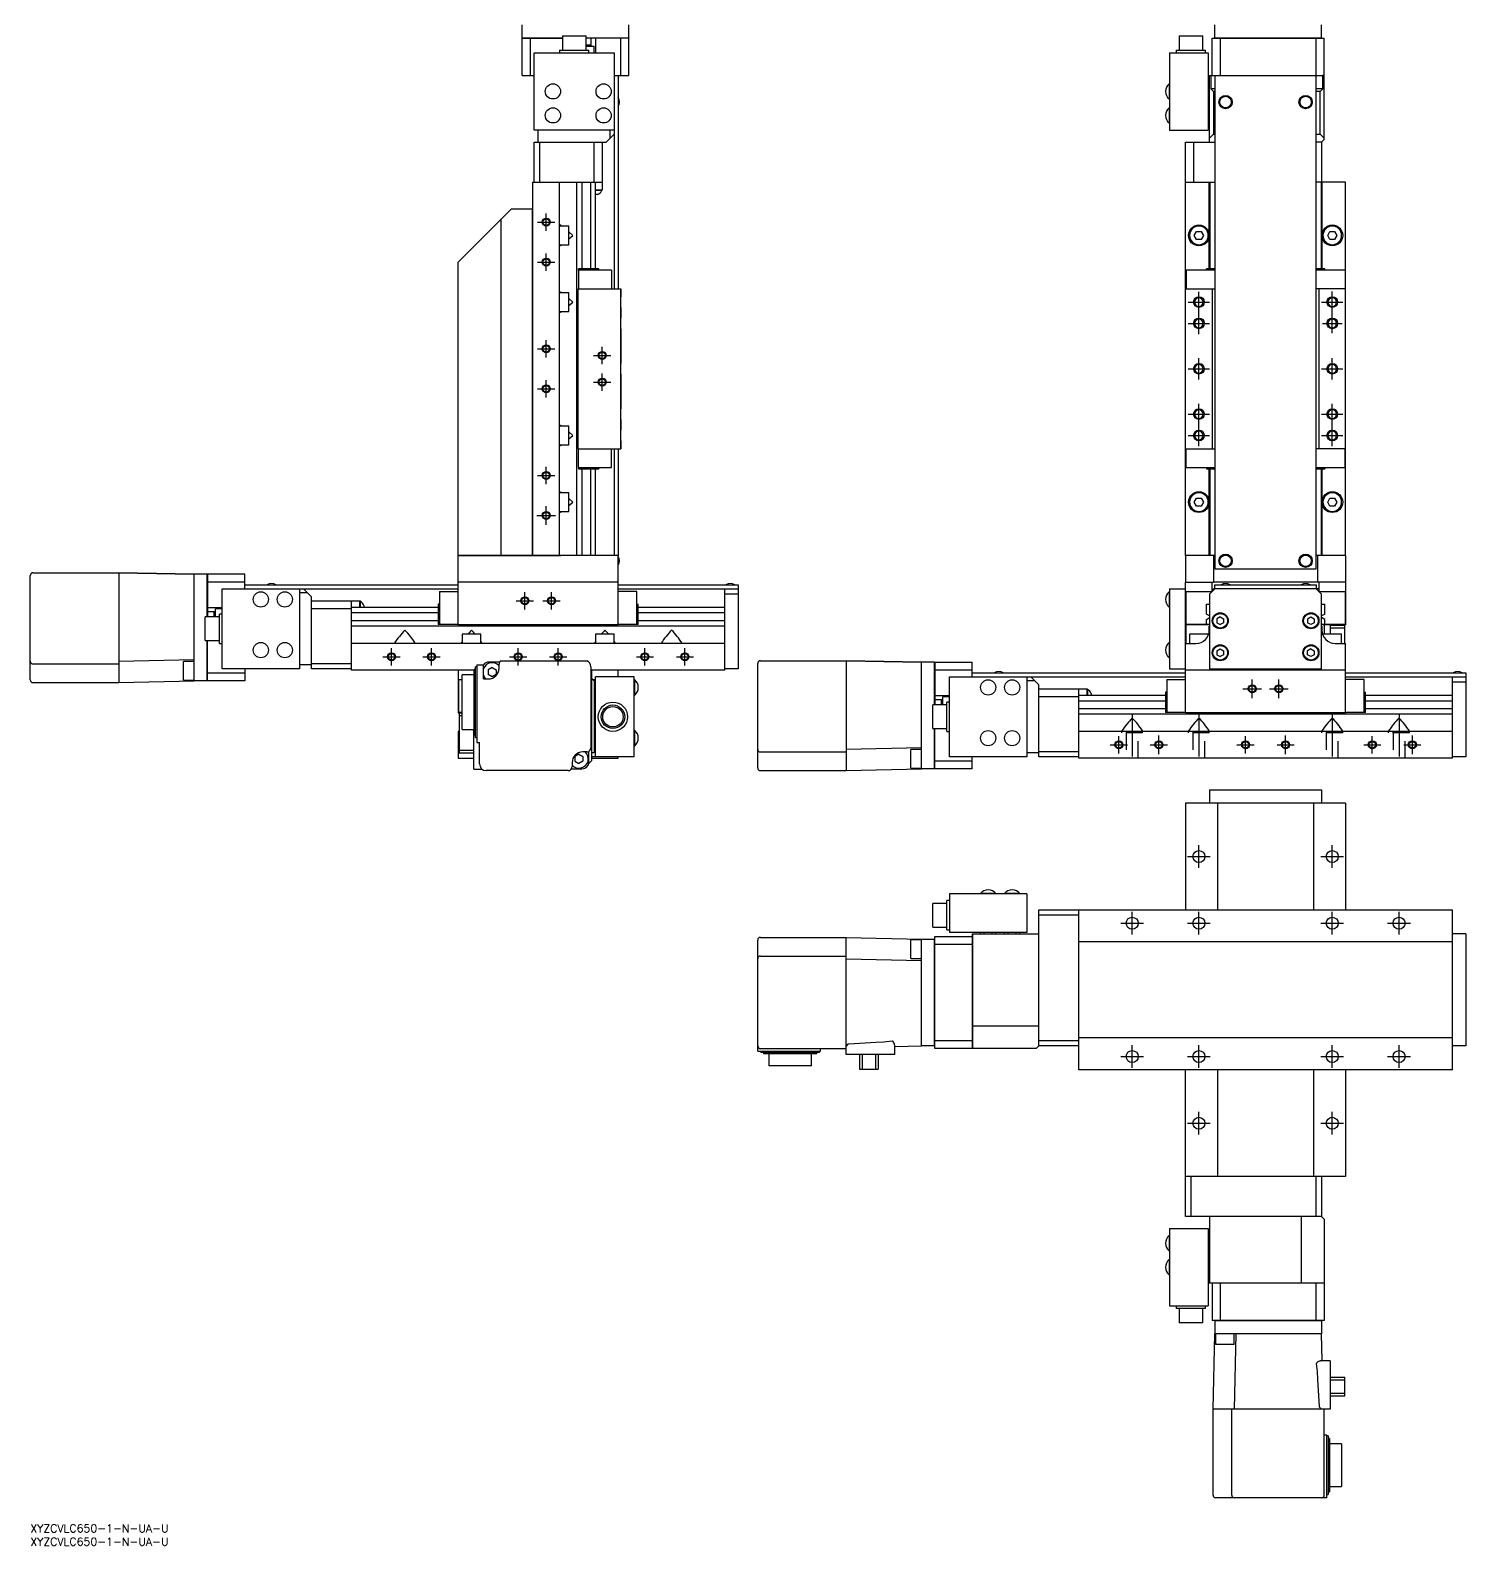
# Model space of a CAD drawing. Extents: x 0 to 1084, y -8 to 896.
# Drawn here: x 0 to 538, y -8 to 560 of the extents above; entities that cross this region are included whole.
import ezdxf

# ---------------------------------------------------------------- set-up
doc = ezdxf.new("R2010")
doc.units = 0
doc.header["$LTSCALE"] = 0.5
doc.linetypes.add('CENTER', pattern=[50.8, 31.75, -6.35, 6.35, -6.35])
doc.linetypes.add('DASHED', pattern=[19.05, 12.7, -6.35])
for name, color, linetype in [('MSM_CENTER', 1, 'CENTER'), ('MSM_CONTINUOUS', 7, 'CONTINUOUS'), ('MSM_DASHED', 4, 'DASHED'), ('MSM_NARROW', 5, 'CONTINUOUS'), ('MSM_PART_NUMBER', 7, 'CONTINUOUS')]:
    doc.layers.add(name, color=color, linetype=linetype)
doc.styles.get("Standard").update_dxf_attribs({"font": 'txt.shx', "height": 3, "bigfont": 'bigfont.shx'})

# ---------------------------------------------------------------- blocks, each defined once
blk = doc.blocks.new('*U2')
at = {"layer": 'MSM_PART_NUMBER'}
blk.add_text('XYZCVLC650-1-N-UA-U', height=3, dxfattribs=at).set_placement((0, -3))
blk = doc.blocks.new('*U3')
at = {"layer": 'MSM_PART_NUMBER'}
blk.add_text('XYZCVLC650-1-N-UA-U', height=3, dxfattribs=at).set_placement((0, -8))

msp = doc.modelspace()

# ---------------------------------------------------------------- linework, layer by layer
at = {"layer": 'MSM_CENTER'}
for p, q in [((193.4, 485.06), (193.4, 491.56)), ((190.15, 488.31), (196.65, 488.31)), ((190.15, 473.31), (196.65, 473.31)), ((193.4, 470.06), (193.4, 476.56)), ((438.06, 446.31), (438.06, 462.31)), ((488.06, 446.66), (488.06, 462.31)), ((434.06, 458.31), (442.06, 458.31)), ((484.06, 458.31), (492.06, 458.31)), ((434.06, 450.31), (442.06, 450.31)), ((484.41, 450.31), (491.71, 450.31)), ((193.4, 437.56), (193.4, 444.06)), ((190.15, 440.81), (196.65, 440.81)), ((211.15, 438.31), (217.65, 438.31)), ((214.4, 435.06), (214.4, 441.56)), ((434.06, 433.31), (442.06, 433.31)), ((438.06, 429.31), (438.06, 437.31)), ((484.06, 433.31), (492.06, 433.31)), ((488.06, 429.31), (488.06, 437.31)), ((193.4, 422.56), (193.4, 429.06)), ((211.15, 428.31), (217.65, 428.31)), ((214.4, 425.06), (214.4, 431.56)), ((190.15, 425.81), (196.65, 425.81)), ((434.06, 416.31), (442.06, 416.31)), ((438.06, 404.31), (438.06, 420.31)), ((484.06, 416.31), (492.06, 416.31)), ((488.06, 404.31), (488.06, 420.31)), ((434.06, 408.31), (442.06, 408.31)), ((484.06, 408.31), (492.06, 408.31)), ((190.15, 393.31), (196.65, 393.31)), ((193.4, 390.06), (193.4, 396.56)), ((193.4, 374.81), (193.4, 381.81)), ((189.9, 378.31), (196.9, 378.31)), ((185.4, 343.08), (185.4, 349.54)), ((195.4, 343.08), (195.4, 349.54)), ((182.17, 346.31), (188.63, 346.31)), ((192.17, 346.31), (198.63, 346.31)), ((132.17, 325.31), (138.63, 325.31)), ((135.4, 322.08), (135.4, 328.54)), ((147.17, 325.31), (153.63, 325.31)), ((150.4, 322.08), (150.4, 328.54)), ((179.67, 325.31), (186.13, 325.31)), ((182.9, 322.08), (182.9, 328.54)), ((194.67, 325.31), (201.13, 325.31)), ((197.9, 322.08), (197.9, 328.54)), ((227.17, 325.31), (233.63, 325.31)), ((230.4, 322.08), (230.4, 328.54)), ((242.17, 325.31), (248.63, 325.31)), ((245.4, 322.08), (245.4, 328.54)), ((454.56, 313.31), (461.56, 313.31)), ((458.06, 309.81), (458.06, 316.81)), ((464.56, 313.31), (471.56, 313.31)), ((468.06, 309.81), (468.06, 316.81)), ((413.06, 303.81), (413.06, 285.31)), ((438.06, 303.81), (438.06, 285.31)), ((488.06, 303.81), (488.06, 285.31)), ((513.06, 303.81), (513.06, 285.31)), ((408.06, 289.08), (408.06, 295.54)), ((423.06, 288.81), (423.06, 295.81)), ((455.56, 289.08), (455.56, 295.54)), ((470.56, 288.81), (470.56, 295.81)), ((503.06, 289.08), (503.06, 295.54)), ((518.06, 288.81), (518.06, 295.81)), ((404.83, 292.31), (411.28, 292.31)), ((419.83, 292.31), (426.28, 292.31)), ((452.33, 292.31), (458.78, 292.31)), ((467.33, 292.31), (473.78, 292.31)), ((499.83, 292.31), (506.28, 292.31)), ((514.83, 292.31), (521.28, 292.31)), ((433.81, 250.4), (442.31, 250.4)), ((438.06, 246.15), (438.06, 254.65)), ((483.81, 250.4), (492.31, 250.4)), ((488.06, 246.15), (488.06, 254.65)), ((413.06, 221.15), (413.06, 229.65)), ((438.06, 221.15), (438.06, 229.65)), ((488.06, 221.15), (488.06, 229.65)), ((513.06, 221.15), (513.06, 229.65)), ((408.81, 225.4), (417.31, 225.4)), ((433.81, 225.4), (442.31, 225.4)), ((483.81, 225.4), (492.31, 225.4)), ((508.81, 225.4), (517.31, 225.4)), ((413.06, 171.15), (413.06, 179.65)), ((438.06, 171.15), (438.06, 179.65)), ((488.06, 171.15), (488.06, 179.65)), ((513.06, 171.15), (513.06, 179.65)), ((408.81, 175.4), (417.31, 175.4)), ((433.81, 175.4), (442.31, 175.4)), ((483.81, 175.4), (492.31, 175.4)), ((508.81, 175.4), (517.31, 175.4)), ((438.06, 146.15), (438.06, 154.65)), ((488.06, 146.15), (488.06, 154.65)), ((433.81, 150.4), (442.31, 150.4)), ((483.81, 150.4), (492.31, 150.4))]:
    msp.add_line(p, q, dxfattribs=at)
at = {"layer": 'MSM_CONTINUOUS'}
for p, q in [((184.4, 557.41), (184.4, 562.31)), ((184.5, 557.31), (184.4, 557.41)), ((184.4, 557.41), (199.48, 557.41)), ((184.4, 543.31), (184.4, 557.31)), ((184.4, 557.31), (199.48, 557.31)), ((187.4, 557.31), (187.4, 543.31)), ((199.48, 558.11), (208.32, 558.11)), ((199.48, 558.11), (199.48, 552.81)), ((208.32, 552.81), (208.32, 558.11)), ((208.32, 557.41), (224.4, 557.41)), ((224.4, 557.31), (208.32, 557.31)), ((210.29, 554.31), (210.29, 557.31)), ((211.9, 557.31), (211.9, 551.81)), ((221.4, 543.31), (221.4, 557.31)), ((224.4, 557.41), (224.3, 557.31)), ((224.4, 557.41), (224.4, 562.31)), ((224.4, 543.31), (224.4, 557.31)), ((430.63, 558.11), (439.48, 558.11)), ((430.63, 558.11), (430.63, 552.81)), ((439.48, 552.81), (439.48, 558.11)), ((443.06, 557.31), (485.06, 557.31)), ((443.06, 543.31), (443.06, 557.31)), ((444.06, 557.41), (444.06, 562.31)), ((444.06, 557.41), (484.06, 557.41)), ((444.06, 557.41), (444.16, 557.31)), ((446.06, 557.31), (446.06, 543.31)), ((482.06, 358.31), (482.06, 557.31)), ((483.96, 557.31), (484.06, 557.41)), ((484.06, 557.41), (484.06, 562.31)), ((485.06, 543.31), (485.06, 557.31)), ((188.9, 522.81), (188.9, 551.81)), ((188.9, 551.81), (218.9, 551.81)), ((198.4, 552.81), (209.4, 552.81)), ((198.4, 552.81), (198.4, 551.81)), ((208.32, 554.81), (210.29, 554.81)), ((208.32, 554.31), (211.4, 554.31)), ((209.4, 554.31), (209.4, 554.81)), ((209.4, 551.81), (209.4, 552.81)), ((211.4, 551.81), (211.4, 554.31)), ((218.9, 551.81), (218.9, 463.31)), ((427.06, 551.81), (441.56, 551.81)), ((427.06, 551.81), (427.06, 522.81)), ((429.56, 552.81), (440.56, 552.81)), ((429.56, 552.81), (429.56, 551.81)), ((440.56, 551.81), (440.56, 552.81)), ((441.56, 551.81), (441.56, 522.81)), ((184.4, 543.31), (188.9, 543.31)), ((219, 543.31), (218.9, 543.21)), ((218.9, 543.31), (224.4, 543.31)), ((220.4, 543.31), (220.4, 463.31)), ((427.06, 540.16), (426.9, 540.16)), ((426.9, 540.16), (426.9, 534.46)), ((442.06, 540.2), (441.56, 540.2)), ((442.06, 543.31), (485.06, 543.31)), ((442.06, 518.31), (442.06, 543.31)), ((442.56, 543.31), (442.56, 538.31)), ((444.06, 543.31), (444.06, 358.31)), ((484.56, 543.21), (484.41, 543.31)), ((484.56, 538.31), (484.56, 543.21)), ((485.06, 543.21), (484.56, 543.21)), ((485.06, 543.21), (484.96, 543.31)), ((485.06, 519.31), (485.06, 543.21)), ((426.9, 534.46), (427.06, 534.46)), ((442.06, 538.75), (441.56, 538.75)), ((442.06, 535.87), (441.56, 535.87)), ((442.06, 534.42), (441.56, 534.42)), ((442.56, 538.31), (443.56, 537.31)), ((444.06, 538.31), (442.56, 538.31)), ((443.56, 537.31), (443.56, 521.31)), ((444.06, 537.31), (443.56, 537.31)), ((484.56, 538.31), (482.06, 538.31)), ((483.56, 537.31), (482.06, 537.31)), ((483.56, 537.31), (484.56, 538.31)), ((483.56, 521.31), (483.56, 537.31)), ((427.06, 531.16), (426.9, 531.16)), ((426.9, 531.16), (426.9, 525.46)), ((442.06, 531.2), (441.56, 531.2)), ((442.06, 529.75), (441.56, 529.75)), ((218.9, 522.81), (188.9, 522.81)), ((190.4, 518.31), (190.4, 522.81)), ((217.4, 519.81), (217.4, 522.81)), ((426.9, 525.46), (427.06, 525.46)), ((427.06, 522.81), (441.56, 522.81)), ((442.06, 526.87), (441.56, 526.87)), ((442.06, 525.42), (441.56, 525.42)), ((188.9, 518.31), (215.9, 518.31)), ((188.9, 503.31), (188.9, 518.31)), ((190.9, 518.31), (190.9, 503.31)), ((211.4, 503.31), (211.4, 518.31)), ((214.4, 518.31), (214.4, 500.31)), ((215.9, 518.31), (218.9, 521.31)), ((433.06, 503.31), (433.06, 518.31)), ((433.06, 518.31), (444.06, 518.31)), ((436.06, 518.31), (436.06, 503.31)), ((442.06, 519.81), (443.56, 521.31)), ((443.56, 521.31), (444.06, 521.31)), ((482.06, 521.31), (483.56, 521.31)), ((484.06, 518.31), (482.06, 518.31)), ((483.56, 521.31), (485.06, 519.81)), ((484.06, 518.31), (485.06, 519.31)), ((484.06, 518.31), (484.06, 503.31)), ((188.4, 363.31), (188.4, 503.31)), ((188.4, 503.31), (214.4, 503.31)), ((198.4, 363.31), (198.4, 503.31)), ((204.9, 363.31), (204.9, 503.31)), ((206.86, 470.81), (206.86, 503.31)), ((209.94, 503.31), (209.94, 470.81)), ((211.9, 470.81), (211.9, 503.31)), ((214.4, 500.31), (211.9, 500.31)), ((214.25, 500.11), (211.9, 500.11)), ((214.25, 500.11), (214.25, 500.31)), ((433.06, 463.31), (433.06, 503.31)), ((433.06, 503.31), (444.06, 503.31)), ((441.96, 470.81), (441.96, 503.31)), ((442.26, 470.81), (442.26, 503.31)), ((493.06, 503.31), (482.06, 503.31)), ((483.86, 503.31), (483.86, 470.81)), ((484.16, 503.31), (484.16, 470.81)), ((493.06, 439.81), (493.06, 503.31)), ((212.62, 498.66), (211.9, 498.66)), ((160.4, 473.31), (180.4, 493.31)), ((180.4, 493.31), (160.4, 473.31)), ((176.4, 489.31), (176.4, 363.31)), ((180.4, 493.31), (188.4, 493.31)), ((180.4, 493.31), (188.4, 493.31)), ((188.3, 363.31), (188.3, 493.31)), ((198.52, 487.21), (198.4, 487.05)), ((201.9, 486.81), (198.4, 486.81)), ((199.27, 486.81), (198.52, 487.21)), ((201.9, 479.81), (201.9, 486.81)), ((203.4, 483.31), (201.9, 484.63)), ((201.9, 481.99), (203.4, 483.31)), ((436.32, 483.31), (437.19, 484.81)), ((437.19, 481.81), (436.32, 483.31)), ((437.19, 484.81), (438.92, 484.81)), ((438.92, 484.81), (439.79, 483.31)), ((439.79, 483.31), (438.92, 481.81)), ((486.32, 483.31), (487.19, 484.81)), ((487.19, 481.81), (486.32, 483.31)), ((487.19, 484.81), (488.92, 484.81)), ((488.92, 484.81), (489.79, 483.31)), ((489.79, 483.31), (488.92, 481.81)), ((198.4, 479.81), (201.9, 479.81)), ((198.4, 479.57), (198.52, 479.41)), ((198.52, 479.41), (199.27, 479.81)), ((438.92, 481.81), (437.19, 481.81)), ((488.92, 481.81), (487.19, 481.81)), ((160.4, 363.41), (160.4, 473.31)), ((213.1, 470.81), (205.5, 470.81)), ((205.5, 470.31), (205.5, 470.81)), ((205.5, 470.31), (205.5, 463.31)), ((217.9, 470.31), (205.5, 470.31)), ((207.38, 470.31), (207.38, 470.81)), ((209.42, 470.31), (209.42, 470.81)), ((213.1, 470.31), (213.1, 470.81)), ((217.9, 470.31), (217.9, 463.31)), ((217.9, 470.31), (217.9, 463.31)), ((433.26, 470.31), (433.26, 463.31)), ((444.06, 470.31), (433.26, 470.31)), ((440.86, 470.31), (440.86, 470.81)), ((444.06, 470.81), (440.86, 470.81)), ((485.26, 470.81), (482.06, 470.81)), ((492.86, 470.31), (482.06, 470.31)), ((485.26, 470.31), (485.26, 470.81)), ((492.86, 470.31), (492.86, 463.31)), ((492.86, 470.31), (492.86, 463.31)), ((198.52, 462.21), (198.4, 462.05)), ((201.9, 461.81), (198.4, 461.81)), ((199.27, 461.81), (198.52, 462.21)), ((201.9, 454.81), (201.9, 461.81)), ((205.4, 403.31), (205.4, 463.31)), ((205.4, 463.31), (221.4, 463.31)), ((221.4, 403.31), (221.4, 463.31)), ((221.4, 463.31), (221.4, 460.31)), ((433.06, 463.31), (444.06, 463.31)), ((433.06, 403.31), (433.06, 463.31)), ((443.06, 463.31), (443.06, 403.31)), ((493.06, 463.31), (482.06, 463.31)), ((483.06, 463.31), (483.06, 403.31)), ((493.06, 403.31), (493.06, 463.31)), ((198.4, 454.81), (201.9, 454.81)), ((198.4, 454.57), (198.52, 454.41)), ((198.52, 454.41), (199.27, 454.81)), ((203.4, 458.31), (201.9, 459.63)), ((201.9, 456.99), (203.4, 458.31)), ((221.4, 456.31), (221.4, 452.31)), ((221.4, 448.31), (221.4, 435.31)), ((493.06, 429.81), (493.06, 436.81)), ((221.4, 431.31), (221.4, 418.31)), ((493.06, 363.31), (493.06, 426.81)), ((198.52, 412.21), (198.4, 412.05)), ((201.9, 411.81), (198.4, 411.81)), ((199.27, 411.81), (198.52, 412.21)), ((201.9, 404.81), (201.9, 411.81)), ((203.4, 408.31), (201.9, 409.63)), ((221.4, 414.31), (221.4, 410.31)), ((198.4, 404.81), (201.9, 404.81)), ((198.4, 404.57), (198.52, 404.41)), ((198.52, 404.41), (199.27, 404.81)), ((201.9, 406.99), (203.4, 408.31)), ((221.4, 406.31), (221.4, 403.31)), ((205.4, 403.31), (221.4, 403.31)), ((205.5, 396.31), (205.5, 403.31)), ((217.9, 396.31), (217.9, 403.31)), ((217.9, 396.31), (217.9, 403.31)), ((218.9, 403.31), (218.9, 363.31)), ((220.4, 403.31), (220.4, 363.31)), ((433.06, 403.31), (444.06, 403.31)), ((433.06, 363.31), (433.06, 403.31)), ((433.26, 396.31), (433.26, 403.31)), ((493.06, 403.31), (482.06, 403.31)), ((492.86, 396.31), (492.86, 403.31)), ((492.86, 396.31), (492.86, 403.31)), ((205.5, 396.31), (217.9, 396.31)), ((205.5, 396.31), (205.5, 395.81)), ((205.5, 395.81), (213.1, 395.81)), ((206.86, 363.31), (206.86, 395.81)), ((207.38, 396.31), (207.38, 395.81)), ((209.42, 396.31), (209.42, 395.81)), ((209.94, 395.81), (209.94, 363.31)), ((211.9, 363.31), (211.9, 395.81)), ((213.1, 396.31), (213.1, 395.81)), ((433.26, 396.31), (444.06, 396.31)), ((440.86, 396.31), (440.86, 395.81)), ((440.86, 395.81), (444.06, 395.81)), ((441.96, 363.31), (441.96, 395.81)), ((442.26, 363.31), (442.26, 395.81)), ((482.06, 396.31), (492.86, 396.31)), ((482.06, 395.81), (485.26, 395.81)), ((483.86, 395.81), (483.86, 363.31)), ((484.16, 395.81), (484.16, 363.31)), ((485.26, 396.31), (485.26, 395.81)), ((485.26, 396.31), (485.26, 395.81)), ((198.52, 387.21), (198.4, 387.05)), ((201.9, 386.81), (198.4, 386.81)), ((199.27, 386.81), (198.52, 387.21)), ((201.9, 379.81), (201.9, 386.81)), ((203.4, 383.31), (201.9, 384.63)), ((201.9, 381.99), (203.4, 383.31)), ((436.32, 383.31), (437.19, 384.81)), ((437.19, 381.81), (436.32, 383.31)), ((437.19, 384.81), (438.92, 384.81)), ((438.92, 381.81), (437.19, 381.81)), ((438.92, 384.81), (439.79, 383.31)), ((439.79, 383.31), (438.92, 381.81)), ((486.32, 383.31), (487.19, 384.81)), ((487.19, 381.81), (486.32, 383.31)), ((487.19, 384.81), (488.92, 384.81)), ((488.92, 381.81), (487.19, 381.81)), ((488.92, 384.81), (489.79, 383.31)), ((489.79, 383.31), (488.92, 381.81)), ((198.4, 379.81), (201.9, 379.81)), ((198.4, 379.57), (198.52, 379.41)), ((198.52, 379.41), (199.27, 379.81)), ((160.4, 363.41), (160.5, 363.31)), ((220.4, 363.31), (160.4, 363.31)), ((160.4, 363.31), (176.3, 363.31)), ((160.4, 337.31), (160.4, 363.31)), ((176.2, 363.31), (176.2, 363.21)), ((198.9, 363.21), (176.2, 363.21)), ((188.4, 363.31), (198.4, 363.31)), ((198.9, 363.21), (198.9, 363.31)), ((220.4, 337.31), (220.4, 363.31)), ((433.06, 363.31), (433.06, 353.31)), ((444.06, 363.31), (433.06, 363.31)), ((443.56, 363.31), (443.56, 353.31)), ((444.06, 358.31), (482.06, 358.31)), ((493.06, 363.31), (482.06, 363.31)), ((482.56, 363.31), (482.56, 353.31)), ((493.06, 363.31), (493.06, 347.81)), ((0.01, 355.94), (0, 355.91)), ((0, 355.91), (0, 355.88)), ((0, 355.88), (0, 355.85)), ((0, 355.85), (0, 355.82)), ((0, 355.82), (0, 355.81)), ((0, 316.61), (0, 355.81)), ((0.02, 356), (0.01, 355.97)), ((0.01, 355.97), (0.01, 355.94)), ((0.03, 356.05), (0.02, 356.03)), ((0.02, 356.03), (0.02, 356)), ((0.04, 356.09), (0.03, 356.05)), ((0.05, 356.13), (0.04, 356.09)), ((0.07, 356.17), (0.05, 356.13)), ((0.08, 356.21), (0.07, 356.17)), ((0.1, 356.25), (0.08, 356.21)), ((0.12, 356.29), (0.1, 356.25)), ((0.14, 356.32), (0.12, 356.29)), ((0.16, 356.36), (0.14, 356.32)), ((0.18, 356.39), (0.16, 356.36)), ((0.2, 356.41), (0.18, 356.39)), ((0.22, 356.44), (0.2, 356.41)), ((0.24, 356.46), (0.22, 356.44)), ((0.26, 356.49), (0.24, 356.46)), ((0.29, 356.51), (0.26, 356.49)), ((0.31, 356.54), (0.29, 356.51)), ((0.33, 356.56), (0.31, 356.54)), ((0.36, 356.58), (0.33, 356.56)), ((0.39, 356.6), (0.36, 356.58)), ((0.41, 356.62), (0.39, 356.6)), ((0.44, 356.64), (0.41, 356.62)), ((0.47, 356.66), (0.44, 356.64)), ((0.49, 356.67), (0.47, 356.66)), ((0.52, 356.69), (0.49, 356.67)), ((0.55, 356.71), (0.52, 356.69)), ((0.58, 356.72), (0.55, 356.71)), ((0.61, 356.73), (0.58, 356.72)), ((0.64, 356.75), (0.61, 356.73)), ((0.67, 356.76), (0.64, 356.75)), ((0.72, 356.77), (0.67, 356.76)), ((0.76, 356.78), (0.72, 356.77)), ((0.81, 356.79), (0.76, 356.78)), ((0.86, 356.8), (0.81, 356.79)), ((0.9, 356.81), (0.86, 356.8)), ((0.95, 356.81), (0.9, 356.81)), ((1, 356.81), (0.95, 356.81)), ((1, 356.81), (33.2, 356.81)), ((61.4, 356.31), (33.2, 356.81)), ((33.2, 356.81), (33.2, 315.61)), ((33.2, 356.81), (61.35, 356.31)), ((61.35, 356.31), (61.4, 356.31)), ((66.3, 356.31), (61.4, 356.31)), ((61.4, 316.31), (61.4, 356.31)), ((66.3, 356.31), (66.4, 356.21)), ((66.3, 340.24), (66.3, 356.31)), ((80.4, 356.31), (66.4, 356.31)), ((66.4, 356.31), (66.4, 340.24)), ((80.4, 353.31), (66.4, 353.31)), ((80.4, 350.81), (80.4, 356.31)), ((80.4, 352.31), (160.4, 352.31)), ((220.4, 353.31), (160.4, 353.31)), ((220.4, 352.31), (265.4, 352.31)), ((265.4, 352.31), (265.4, 350.91)), ((433.06, 337.31), (433.06, 353.31)), ((433.06, 353.31), (443.56, 353.31)), ((443.06, 350.01), (443.06, 353.31)), ((482.56, 353.31), (443.56, 353.31)), ((444.06, 352.31), (482.06, 352.31)), ((444.06, 350.81), (444.06, 352.31)), ((482.06, 352.31), (482.06, 350.81)), ((493.06, 353.31), (482.56, 353.31)), ((483.06, 353.31), (483.06, 350.01)), ((493.06, 353.31), (493.06, 337.31)), ((71.9, 320.81), (71.9, 350.81)), ((71.9, 350.81), (160.4, 350.81)), ((80.4, 350.91), (80.5, 350.81)), ((100.9, 350.81), (100.9, 320.81)), ((103.9, 349.31), (100.9, 349.31)), ((105.4, 347.81), (102.4, 350.81)), ((105.4, 320.81), (105.4, 347.81)), ((153.4, 349.81), (160.4, 349.81)), ((153.4, 349.81), (153.4, 337.41)), ((153.4, 349.81), (160.4, 349.81)), ((220.4, 350.81), (265.4, 350.81)), ((227.4, 349.81), (220.4, 349.81)), ((227.4, 349.81), (220.4, 349.81)), ((227.4, 337.41), (227.4, 349.81)), ((260.4, 320.31), (260.4, 350.81)), ((265.4, 348.81), (260.4, 348.81)), ((265.3, 350.81), (265.4, 350.91)), ((265.4, 350.81), (265.4, 320.81)), ((427.06, 349.66), (426.9, 349.66)), ((426.9, 349.66), (426.9, 343.96)), ((427.06, 350.81), (427.06, 320.81)), ((427.06, 350.81), (433.06, 350.81)), ((433.26, 349.81), (443.06, 349.81)), ((433.26, 337.41), (433.26, 349.81)), ((444.06, 350.81), (442.06, 348.81)), ((442.06, 348.81), (442.06, 320.81)), ((443.06, 350.31), (443.56, 350.81)), ((443.26, 350.01), (443.06, 350.01)), ((443.56, 350.81), (444.06, 350.81)), ((444.06, 350.91), (482.06, 350.91)), ((483.06, 350.81), (444.06, 350.81)), ((484.06, 348.81), (482.06, 350.81)), ((483.06, 350.01), (482.86, 350.01)), ((483.06, 349.81), (492.86, 349.81)), ((484.06, 320.81), (484.06, 348.81)), ((492.86, 349.81), (492.86, 337.41)), ((66.4, 343.81), (71.9, 343.81)), ((69.4, 342.2), (66.4, 342.2)), ((68.9, 340.24), (68.9, 342.2)), ((69.4, 341.31), (68.9, 341.31)), ((69.4, 340.24), (69.4, 343.31)), ((71.9, 343.31), (69.4, 343.31)), ((70.9, 330.31), (70.9, 341.31)), ((71.9, 341.31), (70.9, 341.31)), ((105.4, 346.31), (123.4, 346.31)), ((120.4, 343.31), (105.4, 343.31)), ((120.4, 320.31), (120.4, 346.31)), ((152.9, 343.81), (120.4, 343.81)), ((120.4, 341.85), (152.9, 341.85)), ((123.4, 346.31), (123.4, 343.81)), ((123.6, 346.16), (123.4, 346.16)), ((123.6, 346.16), (123.6, 343.81)), ((125.05, 344.53), (125.05, 343.81)), ((153.4, 345.01), (152.9, 345.01)), ((153.4, 345.01), (152.9, 345.01)), ((152.9, 345.01), (152.9, 337.41)), ((153.4, 341.34), (152.9, 341.34)), ((227.4, 345.01), (227.9, 345.01)), ((227.4, 345.01), (227.9, 345.01)), ((227.4, 341.34), (227.9, 341.34)), ((227.9, 337.41), (227.9, 345.01)), ((260.4, 343.81), (227.9, 343.81)), ((227.9, 341.85), (260.4, 341.85)), ((426.9, 343.96), (427.06, 343.96)), ((440.86, 345.01), (442.06, 345.01)), ((440.86, 341.34), (440.86, 345.01)), ((442.05, 340.65), (440.86, 341.34)), ((484.06, 345.01), (485.26, 345.01)), ((485.26, 341.34), (484.06, 340.65)), ((485.26, 341.34), (485.26, 345.01)), ((493.06, 344.81), (493.06, 337.31)), ((65.6, 331.39), (65.6, 340.24)), ((70.9, 340.24), (65.6, 340.24)), ((152.9, 338.78), (120.4, 338.78)), ((260.4, 336.81), (120.4, 336.81)), ((153.4, 339.29), (152.9, 339.29)), ((160.4, 337.41), (152.9, 337.41)), ((220.4, 337.31), (160.4, 337.31)), ((227.9, 337.41), (220.4, 337.41)), ((227.4, 339.29), (227.9, 339.29)), ((260.4, 338.78), (227.9, 338.78)), ((441.66, 337.31), (433.06, 337.31)), ((433.06, 320.31), (433.06, 337.31)), ((433.16, 337.31), (433.16, 330.31)), ((442.06, 337.41), (433.26, 337.41)), ((440.86, 339.29), (442.05, 339.98)), ((440.86, 337.41), (440.86, 339.29)), ((441.66, 337.41), (441.66, 337.31)), ((442.06, 336.81), (441.96, 336.81)), ((441.96, 335.31), (441.96, 336.81)), ((446.06, 340.25), (444.81, 339.53)), ((444.81, 339.53), (444.81, 338.09)), ((444.81, 338.09), (446.06, 337.37)), ((446.06, 340.25), (447.31, 339.53)), ((447.31, 338.09), (446.06, 337.37)), ((447.31, 339.53), (447.31, 338.09)), ((478.81, 339.53), (480.06, 340.25)), ((478.81, 339.53), (478.81, 338.09)), ((480.06, 337.37), (478.81, 338.09)), ((480.06, 340.25), (481.31, 339.53)), ((481.31, 338.09), (480.06, 337.37)), ((481.31, 339.53), (481.31, 338.09)), ((485.26, 339.29), (484.06, 339.98)), ((492.86, 337.41), (484.06, 337.41)), ((484.16, 336.81), (484.06, 336.81)), ((484.16, 336.81), (484.16, 335.31)), ((484.46, 337.31), (484.46, 337.41)), ((493.06, 337.31), (484.46, 337.31)), ((485.06, 337.31), (485.06, 333.81)), ((485.26, 337.41), (485.26, 339.29)), ((487.26, 337.31), (487.26, 333.81)), ((487.26, 337.11), (492.76, 337.11)), ((487.26, 336.11), (492.76, 336.11)), ((491.56, 337.11), (491.56, 337.31)), ((492.76, 330.31), (492.76, 337.11)), ((65.6, 331.39), (70.9, 331.39)), ((66.3, 316.31), (66.3, 331.39)), ((66.4, 316.31), (66.4, 331.39)), ((70.9, 330.31), (71.9, 330.31)), ((260.4, 330.31), (120.4, 330.31)), ((136.66, 330.31), (136.5, 330.44)), ((144.14, 330.31), (144.3, 330.44)), ((161.66, 330.31), (161.5, 330.44)), ((161.9, 333.81), (161.9, 330.31)), ((168.9, 333.81), (161.9, 333.81)), ((168.9, 330.31), (168.9, 333.81)), ((169.14, 330.31), (169.3, 330.44)), ((211.66, 330.31), (211.5, 330.44)), ((218.9, 333.81), (211.9, 333.81)), ((211.9, 333.81), (211.9, 330.31)), ((218.9, 330.31), (218.9, 333.81)), ((219.14, 330.31), (219.3, 330.44)), ((236.66, 330.31), (236.5, 330.44)), ((244.14, 330.31), (244.3, 330.44)), ((427.06, 330.66), (426.9, 330.66)), ((426.9, 330.66), (426.9, 324.96)), ((433.06, 330.31), (436.96, 330.31)), ((441.56, 333.81), (434.56, 333.81)), ((434.56, 333.81), (434.56, 330.31)), ((441.56, 333.36), (441.56, 333.81)), ((491.56, 333.81), (484.56, 333.81)), ((484.56, 333.81), (484.56, 333.35)), ((489.16, 330.31), (493.06, 330.31)), ((491.56, 330.31), (491.56, 333.81)), ((493.06, 304.31), (493.06, 330.31)), ((33.2, 323.61), (61.4, 324.31)), ((426.9, 324.96), (427.06, 324.96)), ((444.81, 327.53), (446.06, 328.25)), ((444.81, 327.53), (444.81, 326.09)), ((444.81, 326.09), (446.06, 325.37)), ((446.06, 328.25), (447.31, 327.53)), ((447.31, 326.09), (446.06, 325.37)), ((447.31, 327.53), (447.31, 326.09)), ((480.06, 328.25), (478.81, 327.53)), ((478.81, 326.09), (478.81, 327.53)), ((480.06, 325.37), (478.81, 326.09)), ((480.06, 328.25), (481.31, 327.53)), ((481.31, 326.09), (480.06, 325.37)), ((481.31, 327.53), (481.31, 326.09)), ((1, 322.61), (33.2, 322.61)), ((61.4, 323.55), (57.4, 323.55)), ((57.4, 316.55), (57.4, 323.55)), ((66.4, 319.31), (80.4, 319.31)), ((100.9, 320.81), (71.9, 320.81)), ((80.4, 320.81), (80.4, 316.31)), ((105.4, 322.31), (100.9, 322.31)), ((105.4, 322.81), (120.4, 322.81)), ((120.4, 320.81), (105.4, 320.81)), ((166.4, 320.31), (120.4, 320.31)), ((160.4, 320.31), (160.4, 304.31)), ((166.4, 318.48), (161.9, 318.48)), ((161.9, 298.05), (161.9, 318.48)), ((166.9, 320.48), (166.4, 320.48)), ((166.4, 296.05), (166.4, 320.48)), ((167.4, 321.48), (166.9, 321.48)), ((166.9, 295.05), (166.9, 321.48)), ((167.4, 322.31), (167.4, 293.21)), ((167.4, 322.31), (169.9, 322.31)), ((169.9, 317.01), (169.9, 322.31)), ((173.14, 321.31), (171.64, 320.44)), ((171.64, 320.44), (171.64, 318.71)), ((173.14, 317.84), (171.64, 318.71)), ((175.93, 323.31), (171.9, 323.31)), ((173.14, 321.31), (174.64, 320.44)), ((174.64, 318.71), (173.14, 317.84)), ((174.64, 320.44), (174.64, 318.71)), ((175.7, 321.01), (175.7, 322.51)), ((176.45, 323.81), (208.58, 323.81)), ((210.1, 321.51), (210.1, 291.11)), ((210.4, 320.31), (210.1, 320.61)), ((260.4, 320.31), (210.4, 320.31)), ((210.4, 320.31), (210.4, 286.31)), ((220.4, 320.31), (210.4, 320.31)), ((220.4, 317.81), (220.4, 320.31)), ((265.4, 320.81), (260.4, 320.81)), ((272.67, 322.97), (272.66, 322.94)), ((272.66, 322.94), (272.66, 322.91)), ((272.66, 322.91), (272.66, 322.88)), ((272.66, 322.88), (272.66, 322.85)), ((272.66, 322.85), (272.66, 322.82)), ((272.66, 322.82), (272.66, 322.81)), ((272.66, 283.61), (272.66, 322.81)), ((272.68, 323.03), (272.67, 323)), ((272.67, 323), (272.67, 322.97)), ((272.69, 323.05), (272.68, 323.03)), ((272.7, 323.09), (272.69, 323.05)), ((272.71, 323.13), (272.7, 323.09)), ((272.72, 323.17), (272.71, 323.13)), ((272.74, 323.21), (272.72, 323.17)), ((272.76, 323.25), (272.74, 323.21)), ((272.78, 323.29), (272.76, 323.25)), ((272.8, 323.32), (272.78, 323.29)), ((272.82, 323.36), (272.8, 323.32)), ((272.84, 323.39), (272.82, 323.36)), ((272.86, 323.41), (272.84, 323.39)), ((272.88, 323.44), (272.86, 323.41)), ((272.9, 323.46), (272.88, 323.44)), ((272.92, 323.49), (272.9, 323.46)), ((272.94, 323.51), (272.92, 323.49)), ((272.97, 323.54), (272.94, 323.51)), ((272.99, 323.56), (272.97, 323.54)), ((273.02, 323.58), (272.99, 323.56)), ((273.04, 323.6), (273.02, 323.58)), ((273.07, 323.62), (273.04, 323.6)), ((273.09, 323.64), (273.07, 323.62)), ((273.12, 323.66), (273.09, 323.64)), ((273.15, 323.67), (273.12, 323.66)), ((273.18, 323.69), (273.15, 323.67)), ((273.21, 323.71), (273.18, 323.69)), ((273.24, 323.72), (273.21, 323.71)), ((273.27, 323.73), (273.24, 323.72)), ((273.3, 323.75), (273.27, 323.73)), ((273.33, 323.76), (273.3, 323.75)), ((273.37, 323.77), (273.33, 323.76)), ((273.42, 323.78), (273.37, 323.77)), ((273.47, 323.79), (273.42, 323.78)), ((273.51, 323.8), (273.47, 323.79)), ((273.56, 323.81), (273.51, 323.8)), ((273.61, 323.81), (273.56, 323.81)), ((273.66, 323.81), (273.61, 323.81)), ((273.66, 323.81), (305.86, 323.81)), ((334.06, 323.31), (305.86, 323.81)), ((305.86, 323.81), (305.86, 282.61)), ((305.86, 323.81), (334.01, 323.31)), ((334.01, 323.31), (334.06, 323.31)), ((334.06, 283.31), (334.06, 323.31)), ((338.96, 323.31), (334.06, 323.31)), ((338.96, 323.31), (339.06, 323.21)), ((338.96, 307.24), (338.96, 323.31)), ((339.06, 323.31), (353.06, 323.31)), ((339.06, 323.31), (339.06, 307.24)), ((353.06, 320.31), (339.06, 320.31)), ((353.06, 317.81), (353.06, 323.31)), ((353.06, 319.31), (433.06, 319.31)), ((427.06, 320.81), (433.06, 320.81)), ((445.06, 320.31), (433.06, 320.31)), ((433.06, 304.31), (433.06, 320.31)), ((442.06, 320.81), (484.06, 320.81)), ((481.06, 320.61), (445.06, 320.61)), ((445.06, 320.61), (445.06, 320.31)), ((481.06, 320.31), (445.06, 320.31)), ((481.06, 320.31), (481.06, 320.61)), ((493.06, 320.31), (481.06, 320.31)), ((493.06, 319.31), (538.06, 319.31)), ((538.06, 319.31), (538.06, 317.91)), ((1, 315.61), (33.2, 315.61)), ((33.2, 315.61), (61.4, 316.31)), ((57.4, 316.55), (61.4, 316.55)), ((66.3, 316.31), (61.4, 316.31)), ((66.4, 316.41), (66.3, 316.31)), ((80.4, 316.31), (66.4, 316.31)), ((160.6, 304.41), (160.6, 316.81)), ((160.6, 316.81), (161.9, 316.81)), ((169.9, 317.01), (171.7, 317.01)), ((211.4, 316.31), (210.4, 317.31)), ((210.4, 316.81), (210.9, 316.81)), ((210.9, 316.81), (211.9, 316.81)), ((211.4, 316.31), (211.4, 289.31)), ((211.4, 316.31), (211.9, 316.31)), ((211.4, 313.81), (211.9, 313.81)), ((211.9, 287.81), (211.9, 317.81)), ((226.4, 317.81), (211.9, 317.81)), ((226.4, 287.81), (226.4, 317.81)), ((226.56, 316.66), (226.4, 316.66)), ((226.56, 310.96), (226.56, 316.66)), ((344.56, 317.81), (433.06, 317.81)), ((344.56, 287.81), (344.56, 317.81)), ((353.06, 317.91), (353.16, 317.81)), ((373.56, 317.81), (373.56, 287.81)), ((376.56, 316.31), (373.56, 316.31)), ((378.06, 314.81), (375.06, 317.81)), ((378.06, 287.81), (378.06, 314.81)), ((378.06, 313.31), (396.06, 313.31)), ((393.06, 287.31), (393.06, 313.31)), ((396.06, 313.31), (396.06, 310.81)), ((396.26, 313.16), (396.06, 313.16)), ((396.26, 313.16), (396.26, 310.81)), ((426.06, 316.81), (433.06, 316.81)), ((426.06, 316.81), (433.06, 316.81)), ((426.06, 316.81), (426.06, 304.41)), ((493.06, 317.81), (538.06, 317.81)), ((500.06, 316.81), (493.06, 316.81)), ((500.06, 316.81), (493.06, 316.81)), ((500.06, 304.41), (500.06, 316.81)), ((533.06, 287.31), (533.06, 317.81)), ((538.06, 315.81), (533.06, 315.81)), ((538.06, 317.91), (537.96, 317.81)), ((538.06, 317.81), (538.06, 287.81)), ((210.4, 310.81), (210.1, 310.81)), ((211.4, 311.31), (211.9, 311.31)), ((226.4, 310.96), (226.56, 310.96)), ((338.26, 298.39), (338.26, 307.24)), ((343.56, 307.24), (338.26, 307.24)), ((339.06, 310.81), (344.56, 310.81)), ((342.06, 309.2), (339.06, 309.2)), ((341.56, 307.24), (341.56, 309.2)), ((342.06, 308.31), (341.56, 308.31)), ((342.06, 307.24), (342.06, 310.31)), ((344.56, 310.31), (342.06, 310.31)), ((343.56, 297.31), (343.56, 308.31)), ((344.56, 308.31), (343.56, 308.31)), ((393.06, 310.31), (378.06, 310.31)), ((425.56, 310.81), (393.06, 310.81)), ((393.06, 308.85), (425.56, 308.85)), ((397.71, 311.53), (397.71, 310.81)), ((426.06, 312.01), (425.56, 312.01)), ((426.06, 312.01), (425.56, 312.01)), ((425.56, 312.01), (425.56, 304.41)), ((426.06, 308.34), (425.56, 308.34)), ((500.06, 312.01), (500.56, 312.01)), ((500.06, 312.01), (500.56, 312.01)), ((500.06, 308.34), (500.56, 308.34)), ((500.56, 304.41), (500.56, 312.01)), ((533.06, 310.81), (500.56, 310.81)), ((500.56, 308.85), (533.06, 308.85)), ((160.4, 304.31), (161.9, 304.31)), ((161.9, 304.41), (160.6, 304.41)), ((160.7, 304.11), (160.7, 289.11)), ((161.9, 304.11), (160.7, 304.11)), ((161.9, 303.11), (160.7, 303.11)), ((210.1, 302.81), (210.4, 302.81)), ((425.56, 305.78), (393.06, 305.78)), ((533.06, 303.81), (393.06, 303.81)), ((426.06, 306.29), (425.56, 306.29)), ((433.06, 304.41), (425.56, 304.41)), ((493.06, 304.31), (433.06, 304.31)), ((500.56, 304.41), (493.06, 304.41)), ((500.06, 306.29), (500.56, 306.29)), ((533.06, 305.78), (500.56, 305.78)), ((160.4, 297.31), (160.4, 287.31)), ((160.7, 297.31), (160.4, 297.31)), ((161.9, 298.05), (166.4, 298.05)), ((166.2, 283.11), (166.2, 298.05)), ((166.4, 296.05), (166.9, 296.05)), ((211.4, 297.31), (211.9, 297.31)), ((226.56, 297.66), (226.4, 297.66)), ((226.56, 291.96), (226.56, 297.66)), ((338.26, 298.39), (343.56, 298.39)), ((338.96, 283.31), (338.96, 298.39)), ((339.06, 283.31), (339.06, 298.39)), ((343.56, 297.31), (344.56, 297.31)), ((533.06, 297.31), (393.06, 297.31)), ((409.16, 297.44), (409.18, 297.55)), ((409.31, 297.31), (409.16, 297.44)), ((416.8, 297.31), (416.96, 297.44)), ((416.96, 297.44), (416.93, 297.55)), ((434.16, 297.44), (434.18, 297.55)), ((434.31, 297.31), (434.16, 297.44)), ((441.8, 297.31), (441.96, 297.44)), ((441.96, 297.44), (441.93, 297.55)), ((484.16, 297.44), (484.18, 297.55)), ((484.31, 297.31), (484.16, 297.44)), ((491.8, 297.31), (491.96, 297.44)), ((491.96, 297.44), (491.93, 297.55)), ((509.16, 297.44), (509.18, 297.55)), ((509.31, 297.31), (509.16, 297.44)), ((516.8, 297.31), (516.96, 297.44)), ((516.96, 297.44), (516.93, 297.55)), ((166.2, 290.11), (160.7, 290.11)), ((166.9, 295.05), (167.4, 295.05)), ((167.4, 293.21), (168.4, 293.21)), ((168.4, 285.11), (168.4, 293.21)), ((209.4, 285.81), (209.4, 289.84)), ((211.4, 294.81), (211.9, 294.81)), ((211.4, 292.31), (211.9, 292.31)), ((226.4, 291.96), (226.56, 291.96)), ((305.86, 290.61), (334.06, 291.31)), ((334.06, 290.55), (330.06, 290.55)), ((330.06, 283.55), (330.06, 290.55)), ((378.06, 289.81), (393.06, 289.81)), ((160.4, 287.31), (166.2, 287.31)), ((166.2, 289.11), (160.7, 289.11)), ((203.1, 285.61), (203.1, 284.11)), ((205.66, 288.78), (204.16, 287.91)), ((204.16, 287.91), (204.16, 286.18)), ((204.16, 286.18), (205.66, 285.32)), ((205.66, 288.78), (207.16, 287.91)), ((207.16, 286.18), (205.66, 285.32)), ((208.6, 289.61), (207.1, 289.61)), ((207.16, 287.91), (207.16, 286.18)), ((210.4, 286.31), (209.34, 285.25)), ((210.4, 289.41), (211.4, 289.41)), ((211.4, 289.31), (210.4, 289.31)), ((226.4, 287.81), (210.4, 287.81)), ((210.4, 287.31), (220.4, 287.31)), ((220.4, 287.31), (220.4, 287.81)), ((273.66, 289.61), (305.86, 289.61)), ((339.06, 286.31), (353.06, 286.31)), ((373.56, 287.81), (344.56, 287.81)), ((353.06, 283.31), (353.06, 287.81)), ((378.06, 289.31), (373.56, 289.31)), ((393.06, 287.81), (378.06, 287.81)), ((533.06, 287.31), (393.06, 287.31)), ((538.06, 287.81), (533.06, 287.81)), ((166.2, 283.11), (169.4, 283.11)), ((201.6, 282.61), (170.9, 282.61)), ((202.87, 283.31), (206.9, 283.31)), ((273.66, 282.61), (305.86, 282.61)), ((305.86, 282.61), (334.06, 283.31)), ((330.06, 283.55), (334.06, 283.55)), ((338.96, 283.31), (334.06, 283.31)), ((339.06, 283.41), (338.96, 283.31)), ((353.06, 283.31), (339.06, 283.31)), ((442.06, 275.4), (442.06, 270.4)), ((442.06, 275.4), (484.06, 275.4)), ((484.06, 275.4), (484.06, 270.4)), ((433.06, 270.4), (433.06, 230.4)), ((493.06, 270.4), (433.06, 270.4)), ((445.06, 270.4), (445.06, 230.4)), ((481.06, 270.4), (481.06, 230.4)), ((493.06, 270.4), (493.06, 230.4)), ((343.56, 222.9), (343.56, 233.9)), ((344.56, 233.9), (343.56, 233.9)), ((344.56, 236.4), (344.56, 221.9)), ((373.56, 236.4), (344.56, 236.4)), ((356.21, 236.56), (356.21, 236.4)), ((361.91, 236.56), (356.21, 236.56)), ((361.91, 236.4), (361.91, 236.56)), ((365.21, 236.56), (365.21, 236.4)), ((370.91, 236.56), (365.21, 236.56)), ((370.91, 236.4), (370.91, 236.56)), ((373.56, 236.4), (373.56, 221.9)), ((338.26, 223.97), (338.26, 232.82)), ((343.56, 232.82), (338.26, 232.82)), ((378.06, 179.4), (378.06, 230.4)), ((378.06, 230.4), (533.06, 230.4)), ((393.06, 228.4), (378.06, 228.4)), ((393.06, 170.4), (393.06, 230.4)), ((533.06, 170.4), (533.06, 230.4)), ((338.26, 223.97), (343.56, 223.97)), ((343.56, 222.9), (344.56, 222.9)), ((373.56, 221.9), (344.56, 221.9)), ((356.17, 221.4), (356.17, 221.9)), ((357.61, 221.4), (357.61, 221.9)), ((360.5, 221.4), (360.5, 221.9)), ((361.94, 221.4), (361.94, 221.9)), ((365.17, 221.4), (365.17, 221.9)), ((366.61, 221.4), (366.61, 221.9)), ((369.5, 221.4), (369.5, 221.9)), ((370.94, 221.4), (370.94, 221.9)), ((272.66, 177.4), (272.66, 219.1)), ((273.66, 220.1), (305.86, 220.1)), ((305.86, 176.2), (305.86, 220.1)), ((305.86, 220.1), (334.06, 219.4)), ((330.06, 212.16), (330.06, 219.16)), ((334.06, 219.16), (330.06, 219.16)), ((334.06, 179.4), (334.06, 219.4)), ((334.06, 219.4), (338.96, 219.4)), ((338.96, 179.4), (338.96, 219.4)), ((338.96, 219.4), (339.06, 219.3)), ((339.06, 178.4), (339.06, 220.4)), ((339.06, 220.4), (353.06, 220.4)), ((353.06, 217.4), (339.06, 217.4)), ((353.06, 221.4), (353.06, 178.4)), ((353.06, 221.4), (378.06, 221.4)), ((353.16, 221.4), (353.16, 178.4)), ((533.06, 218.4), (393.06, 218.4)), ((538.06, 221.4), (533.06, 221.4)), ((538.06, 221.4), (538.06, 179.4)), ((273.66, 213.1), (305.86, 213.1)), ((305.86, 212.1), (334.06, 211.4)), ((330.06, 212.16), (334.06, 212.16)), ((353.06, 186.94), (353.16, 186.9)), ((353.16, 186.9), (378.06, 186.9)), ((533.06, 182.4), (393.06, 182.4)), ((272.66, 177.4), (296.16, 177.4)), ((273.66, 178.4), (305.86, 178.4)), ((273.8, 177.4), (273.8, 176.9)), ((295.79, 176.9), (273.8, 176.9)), ((274.8, 176.9), (274.8, 176.4)), ((294.79, 176.4), (274.8, 176.4)), ((276.8, 176.4), (276.8, 171.9)), ((292.79, 171.9), (292.79, 176.4)), ((294.79, 176.4), (294.79, 176.9)), ((295.79, 176.9), (295.79, 177.4)), ((296.16, 177.4), (296.16, 178.4)), ((305.86, 179.19), (305.87, 179.29)), ((324.01, 176.2), (305.86, 176.2)), ((305.87, 179.29), (305.9, 179.41)), ((306.56, 180.14), (306.65, 180.19)), ((306.65, 180.19), (306.76, 180.22)), ((306.76, 180.22), (306.86, 180.23)), ((306.86, 180.23), (316.98, 180.78)), ((310.86, 176.2), (310.86, 170.7)), ((311.86, 176.2), (311.86, 170.7)), ((316.86, 176.2), (316.86, 170.7)), ((316.98, 180.78), (319.99, 180.99)), ((317.86, 176.2), (317.86, 170.7)), ((319.99, 180.99), (323.01, 181.26)), ((323.01, 181.26), (323.11, 181.25)), ((323.11, 181.25), (323.21, 181.2)), ((323.21, 181.2), (323.3, 181.12)), ((324, 179.83), (324.01, 179.74)), ((324.01, 176.2), (324.01, 179.74)), ((324.01, 179.15), (334.06, 179.4)), ((338.96, 179.4), (334.06, 179.4)), ((339.06, 179.5), (338.96, 179.4)), ((339.06, 181.4), (353.06, 181.4)), ((353.06, 178.4), (339.06, 178.4)), ((353.16, 178.4), (353.06, 178.5)), ((377.06, 178.4), (353.16, 178.4)), ((378.06, 179.4), (377.06, 178.4)), ((378.06, 181.4), (393.06, 181.4)), ((393.06, 179.4), (378.06, 179.4)), ((538.06, 179.4), (533.06, 179.4)), ((292.79, 171.9), (276.8, 171.9)), ((310.86, 170.7), (317.86, 170.7)), ((533.06, 170.4), (393.06, 170.4)), ((433.06, 115.4), (433.06, 170.4)), ((445.06, 170.4), (445.06, 130.4)), ((481.06, 170.4), (481.06, 130.4)), ((493.06, 170.4), (493.06, 130.4)), ((493.06, 130.4), (433.06, 130.4)), ((435.06, 130.4), (435.06, 115.4)), ((482.06, 115.4), (482.06, 130.4)), ((484.06, 130.4), (484.06, 115.4)), ((484.06, 115.4), (433.06, 115.4)), ((442.06, 115.4), (442.06, 90.4)), ((476.56, 90.5), (476.56, 115.4)), ((484.06, 115.4), (485.06, 114.4)), ((485.06, 114.4), (485.06, 90.5)), ((427.06, 108.25), (426.9, 108.25)), ((426.9, 108.25), (426.9, 102.55)), ((427.06, 110.9), (427.06, 81.9)), ((427.06, 110.9), (441.56, 110.9)), ((441.56, 110.9), (441.56, 81.9)), ((442.06, 108.29), (441.56, 108.29)), ((426.9, 102.55), (427.06, 102.55)), ((442.06, 106.84), (441.56, 106.84)), ((442.06, 103.96), (441.56, 103.96)), ((442.06, 102.51), (441.56, 102.51)), ((427.06, 99.25), (426.9, 99.25)), ((426.9, 99.25), (426.9, 93.55)), ((442.06, 99.29), (441.56, 99.29)), ((442.06, 97.84), (441.56, 97.84)), ((426.9, 93.55), (427.06, 93.55)), ((442.06, 94.96), (441.56, 94.96)), ((442.06, 93.51), (441.56, 93.51)), ((442.06, 90.5), (485.06, 90.5)), ((485.06, 90.4), (442.06, 90.4)), ((443.06, 90.4), (443.06, 76.4)), ((446.06, 90.4), (446.06, 76.4)), ((476.51, 90.4), (476.56, 90.5)), ((482.06, 76.4), (482.06, 90.4)), ((485.06, 90.5), (484.96, 90.4)), ((485.06, 90.4), (485.06, 76.4)), ((427.06, 81.9), (441.56, 81.9)), ((429.56, 81.9), (429.56, 80.9)), ((440.56, 80.9), (429.56, 80.9)), ((430.63, 80.9), (430.63, 75.6)), ((439.48, 75.6), (439.48, 80.9)), ((440.56, 80.9), (440.56, 81.9)), ((439.48, 75.6), (430.63, 75.6)), ((485.06, 76.4), (443.06, 76.4)), ((444.06, 76.3), (444.16, 76.4)), ((484.06, 76.3), (444.06, 76.3)), ((444.06, 76.3), (444.06, 71.4)), ((483.96, 76.4), (484.06, 76.3)), ((484.06, 76.3), (484.06, 71.4)), ((443.36, 43.2), (444.06, 71.4)), ((484.06, 71.4), (444.06, 71.4)), ((444.29, 71.4), (444.29, 67.4)), ((451.29, 67.4), (451.29, 71.4)), ((451.36, 43.2), (452.06, 71.4)), ((484.3, 61.35), (484.06, 71.4)), ((451.29, 67.4), (444.29, 67.4)), ((482.19, 60.35), (482.2, 60.45)), ((482.46, 57.34), (482.19, 60.35)), ((482.2, 60.45), (482.26, 60.56)), ((482.26, 60.56), (482.34, 60.65)), ((482.68, 54.32), (482.46, 57.34)), ((483.62, 61.34), (483.72, 61.35)), ((487.26, 61.35), (483.72, 61.35)), ((487.26, 61.35), (487.26, 43.2)), ((483.23, 44.2), (482.68, 54.32)), ((487.26, 55.2), (492.76, 55.2)), ((487.26, 54.2), (492.76, 54.2)), ((492.76, 48.2), (492.76, 55.2)), ((487.26, 49.2), (492.76, 49.2)), ((487.26, 48.2), (492.76, 48.2)), ((443.36, 11), (443.36, 43.2)), ((487.26, 43.2), (443.36, 43.2)), ((450.36, 11), (450.36, 43.2)), ((483.24, 44.1), (483.23, 44.2)), ((483.27, 44), (483.24, 44.1)), ((483.31, 43.9), (483.27, 44)), ((484.16, 43.21), (484.05, 43.25)), ((484.27, 43.2), (484.16, 43.21)), ((485.06, 11), (485.06, 43.2)), ((486.06, 33.5), (485.06, 33.5)), ((486.06, 10), (486.06, 33.5)), ((486.56, 33.14), (486.06, 33.14)), ((486.56, 33.14), (486.56, 11.15)), ((487.06, 32.14), (486.56, 32.14)), ((487.06, 32.14), (487.06, 12.15)), ((491.56, 30.14), (487.06, 30.14)), ((491.56, 30.14), (491.56, 14.15)), ((486.56, 12.15), (487.06, 12.15)), ((487.06, 14.15), (491.56, 14.15)), ((486.06, 10), (444.36, 10)), ((486.06, 11.15), (486.56, 11.15))]:
    msp.add_line(p, q, dxfattribs=at)
for centre, radius in [((195.9, 537.31), 2.85), ((214.9, 537.31), 2.85), ((448.06, 533.31), 2.5), ((448.06, 533.31), 2.15), ((478.06, 533.31), 2.5), ((478.06, 533.31), 2.15), ((195.9, 528.31), 2.85), ((214.9, 528.31), 2.85), ((193.4, 488.31), 1.23), ((438.06, 483.31), 3.9), ((488.06, 483.31), 3.9), ((193.4, 473.31), 1.23), ((193.4, 440.81), 1.23), ((214.4, 438.31), 1.23), ((193.4, 425.81), 1.23), ((214.4, 428.31), 1.23), ((193.4, 393.31), 1.23), ((438.06, 383.31), 3.9), ((488.06, 383.31), 3.9), ((193.4, 378.31), 1.23), ((448.06, 361.31), 2.5), ((478.06, 361.31), 2.5), ((448.06, 361.31), 2.15), ((478.06, 361.31), 2.15), ((86.4, 346.81), 2.85), ((95.4, 346.81), 2.85), ((185.4, 346.31), 1.23), ((195.4, 346.31), 1.23), ((446.06, 338.81), 3), ((446.06, 338.81), 2.75), ((480.06, 338.81), 3), ((480.06, 338.81), 2.75), ((86.4, 327.81), 2.85), ((95.4, 327.81), 2.85), ((446.06, 326.81), 3), ((480.06, 326.81), 3), ((135.4, 325.31), 1.23), ((150.4, 325.31), 1.23), ((182.9, 325.31), 1.23), ((197.9, 325.31), 1.23), ((230.4, 325.31), 1.23), ((245.4, 325.31), 1.23), ((446.06, 326.81), 2.75), ((480.06, 326.81), 2.75), ((359.06, 313.81), 2.85), ((368.06, 313.81), 2.85), ((458.06, 313.31), 1.23), ((468.06, 313.31), 1.23), ((218.4, 302.81), 5.5), ((218.4, 302.81), 4.42), ((218.4, 302.81), 3.83), ((359.06, 294.81), 2.85), ((368.06, 294.81), 2.85), ((408.06, 292.31), 1.23), ((423.06, 292.31), 1.23), ((455.56, 292.31), 1.23), ((470.56, 292.31), 1.23), ((503.06, 292.31), 1.23), ((518.06, 292.31), 1.23), ((438.06, 250.4), 2.25), ((488.06, 250.4), 2.25), ((413.06, 225.4), 2.25), ((438.06, 225.4), 2.25), ((488.06, 225.4), 2.25), ((513.06, 225.4), 2.25), ((413.06, 175.4), 2.25), ((438.06, 175.4), 2.25), ((488.06, 175.4), 2.25), ((513.06, 175.4), 2.25), ((438.06, 150.4), 2.25), ((488.06, 150.4), 2.25)]:
    msp.add_circle(centre, radius, dxfattribs=at)
at = {"layer": 'MSM_CONTINUOUS', "extrusion": (0, 0, -1)}
for centre, radius in [((-438.06, 483.31), 3.5), ((-488.06, 483.31), 3.5), ((-438.06, 458.31), 1.62), ((-488.06, 458.31), 1.62), ((-438.06, 450.31), 1.62), ((-488.06, 450.31), 1.62), ((-438.06, 433.31), 1.62), ((-488.06, 433.31), 1.62), ((-438.06, 416.31), 1.62), ((-488.06, 416.31), 1.62), ((-438.06, 408.31), 1.62), ((-488.06, 408.31), 1.62), ((-438.06, 383.31), 3.5), ((-488.06, 383.31), 3.5)]:
    msp.add_circle(centre, radius, dxfattribs=at)
at = {"layer": 'MSM_CONTINUOUS'}
for centre, radius, start, end in [((429.26, 537.31), 3.7, 129.6218, 230.3782), ((217.9, 533.31), 3, 326.4427, 33.5573), ((429.26, 528.31), 3.7, 129.6218, 230.3782), ((211.4, 501.67), 3.25, 292.061, 331.2734), ((217.9, 361.31), 3, 326.4427, 33.5573), ((90.4, 349.81), 3, 56.4427, 123.5573), ((262.4, 349.81), 3, 56.4427, 123.5573), ((448.06, 349.81), 3, 56.4427, 123.5573), ((478.06, 349.81), 3, 56.4427, 123.5573), ((429.26, 346.81), 3.7, 129.6218, 230.3782), ((122.04, 343.31), 3.25, 22.061, 61.2734), ((162.83, 313.36), 31.38, 135.6092, 147.0188), ((117.97, 313.36), 31.38, 32.9812, 44.3908), ((187.83, 313.36), 31.38, 135.6092, 139.326), ((142.97, 313.36), 31.38, 40.674, 44.3908), ((237.83, 313.36), 31.38, 135.6092, 139.326), ((192.97, 313.36), 31.38, 40.674, 44.3908), ((262.83, 313.36), 31.38, 135.6092, 147.0188), ((217.97, 313.36), 31.38, 32.9812, 44.3908), ((436.96, 335.31), 5, 270, 0), ((489.16, 335.31), 5, 180, 270), ((187.83, 313.36), 31.38, 145.7006, 147.0188), ((142.97, 313.36), 31.38, 32.9812, 34.2994), ((237.83, 313.36), 31.38, 145.7006, 147.0188), ((192.97, 313.36), 31.38, 32.9812, 34.2994), ((429.26, 327.81), 3.7, 129.6218, 230.3782), ((1, 323.61), 1, 180, 270), ((171.9, 320.81), 2.5, 90, 143.1301), ((173.14, 319.57), 3.5, 42.9107, 157.6272), ((173.14, 319.57), 3.5, 202.3728, 227.0893), ((171.7, 321.01), 4, 270, 0), ((177.2, 322.51), 1.5, 119.9264, 180), ((207.6, 321.51), 2.5, 0, 66.9261), ((363.06, 316.81), 3, 56.4427, 123.5573), ((535.06, 316.81), 3, 56.4427, 123.5573), ((1, 316.61), 1, 180, 270), ((224.2, 313.81), 3.7, 309.6218, 50.3782), ((394.69, 310.31), 3.25, 22.061, 61.2734), ((439.43, 276.86), 36.66, 136.0228, 145.6264), ((386.68, 276.86), 36.66, 34.3736, 43.9772), ((464.43, 276.86), 36.66, 136.0228, 145.6264), ((411.68, 276.86), 36.66, 34.3736, 43.9772), ((514.43, 276.86), 36.66, 136.0228, 145.6264), ((461.68, 276.86), 36.66, 34.3736, 43.9772), ((539.43, 276.86), 36.66, 136.0228, 145.6264), ((486.68, 276.86), 36.66, 34.3736, 43.9772), ((224.2, 294.81), 3.7, 309.6218, 50.3782), ((208.6, 291.11), 1.5, 270, 0), ((273.66, 290.61), 1, 180, 270), ((170.9, 285.11), 2.5, 180, 270), ((201.6, 284.11), 1.5, 270, 0), ((207.1, 285.61), 4, 90, 180), ((205.66, 287.05), 3.5, 222.9107, 47.0893), ((206.9, 285.81), 2.5, 270, 0), ((273.66, 283.61), 1, 180, 270), ((359.06, 234.2), 3.7, 39.6218, 140.3782), ((368.06, 234.2), 3.7, 39.6218, 140.3782), ((273.66, 219.1), 1, 90, 180), ((273.66, 212.1), 1, 90, 180), ((273.66, 179.4), 1, 180, 270), ((307.34, 178.79), 1.56, 120.053, 156.7046), ((321.16, 179.13), 2.92, 13.9171, 42.8503), ((429.26, 105.4), 3.7, 129.6218, 230.3782), ((429.26, 96.4), 3.7, 129.6218, 230.3782), ((484.32, 58.51), 2.92, 103.9171, 132.8503), ((484.67, 44.69), 1.56, 210.0531, 246.7046), ((444.36, 11), 1, 180, 270), ((451.36, 11), 1, 180, 270), ((484.06, 11), 1, 270, 0)]:
    msp.add_arc(centre, radius, start, end, dxfattribs=at)
at = {"layer": 'MSM_DASHED'}
for p, q in [((409.16, 296.81), (409.16, 297.44)), ((416.96, 296.81), (409.16, 296.81)), ((410.81, 296.81), (410.81, 287.31)), ((415.31, 287.31), (415.31, 296.81)), ((416.96, 296.81), (416.96, 297.44)), ((434.16, 296.81), (434.16, 297.44)), ((441.96, 296.81), (434.16, 296.81)), ((435.81, 296.81), (435.81, 287.31)), ((440.31, 287.31), (440.31, 296.81)), ((441.96, 296.81), (441.96, 297.44)), ((484.16, 296.81), (484.16, 297.44)), ((491.96, 296.81), (484.16, 296.81)), ((485.81, 296.81), (485.81, 287.31)), ((490.31, 287.31), (490.31, 296.81)), ((491.96, 296.81), (491.96, 297.44)), ((509.16, 296.81), (509.16, 297.44)), ((516.96, 296.81), (509.16, 296.81)), ((510.81, 296.81), (510.81, 287.31)), ((515.31, 287.31), (515.31, 296.81)), ((516.96, 296.81), (516.96, 297.44))]:
    msp.add_line(p, q, dxfattribs=at)
at = {"layer": 'MSM_NARROW'}
for centre, radius in [((193.4, 488.31), 1.5), ((193.4, 473.31), 1.5), ((438.06, 458.31), 2), ((488.06, 458.31), 2), ((438.06, 450.31), 2), ((488.06, 450.31), 2), ((193.4, 440.81), 1.5), ((214.4, 438.31), 1.5), ((438.06, 433.31), 2), ((488.06, 433.31), 2), ((193.4, 425.81), 1.5), ((214.4, 428.31), 1.5), ((438.06, 416.31), 2), ((488.06, 416.31), 2), ((438.06, 408.31), 2), ((488.06, 408.31), 2), ((193.4, 393.31), 1.5), ((193.4, 378.31), 1.5), ((185.4, 346.31), 1.5), ((195.4, 346.31), 1.5), ((135.4, 325.31), 1.5), ((150.4, 325.31), 1.5), ((182.9, 325.31), 1.5), ((197.9, 325.31), 1.5), ((230.4, 325.31), 1.5), ((245.4, 325.31), 1.5), ((458.06, 313.31), 1.5), ((468.06, 313.31), 1.5), ((408.06, 292.31), 1.5), ((423.06, 292.31), 1.5), ((455.56, 292.31), 1.5), ((470.56, 292.31), 1.5), ((503.06, 292.31), 1.5), ((518.06, 292.31), 1.5)]:
    msp.add_circle(centre, radius, dxfattribs=at)

# ---------------------------------------------------------------- block references
at = {"layer": 'MSM_CONTINUOUS'}
for name in ['*U2', '*U3']:
    msp.add_blockref(name, (0, 0), dxfattribs=at)

doc.saveas('drawing.dxf')
